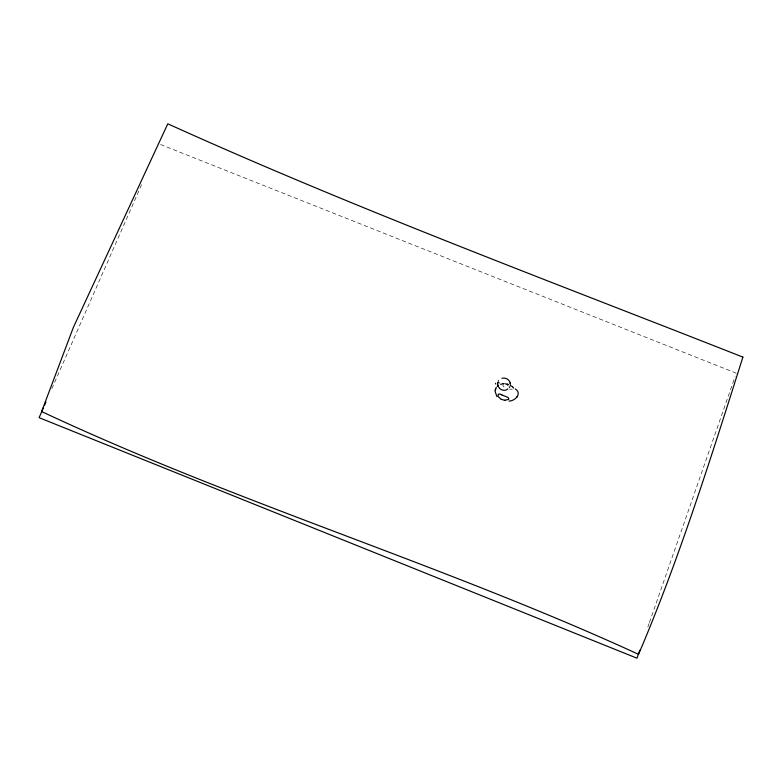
<?xml version="1.0" encoding="UTF-8"?>
<svg xmlns="http://www.w3.org/2000/svg" width="782" height="782" viewBox="0 0 782 782"><rect width="100%" height="100%" fill="white"/><g stroke="black" fill="none" stroke-linecap="round" stroke-linejoin="round"><path stroke-width="0.59" stroke-dasharray="3.91 2.93" d="M647.838 627.047L649.05 623.586M649.451 622.433L735.06 376.67M51.866 388.634L142.246 183.154M499.493 383.415L499.493 382.388M500.47 384.588L503.461 383.718L507.127 384.118M508.408 384.431L505.69 383.6L503.491 384.167L506.365 384.197L508.427 386.161M503.852 383.991C501.135 385.057 504.351 387.589 506.022 388.067M500.236 384.109L504.39 383.366L508.349 384.128M512.278 389.26L509.805 389.104A2.17 1.887 47.7 0 1 509.493 389.065M507.147 384.118L508.466 384.607M160.574 144.523L736.273 373.21"/><path stroke-width="1.17" d="M496.287 387.188L495.123 391.538L496.941 396.542M495.583 384.001L495.573 383.336M495.153 390.296L495.397 389.143M639.803 650.116L636.988 658.2L39.1 417.666L43.518 407.618M44.506 405.379L45.972 402.036M509.346 387.51L509.708 386.767M508.632 398.527L508.603 399.426M513.676 388.136L512.63 386.816M508.642 398.517L508.114 397.5L501.897 394.949M498.222 386.66L498.075 386.367A3.275 0.987 62.6 0 0 498.114 386.249M498.183 381.186L498.515 380.638M498.046 386.406L497.655 384.803L498.378 385.418M508.994 401.117C514.888 401.039 522.503 393.62 515.348 388.947M507.811 388.947C505.602 391.225 501.536 390.433 499.532 388.371M516.55 397.412L517.088 396.826M498.33 394.333L498.095 396.523L500.851 399.074M497.831 382.701L497.45 384.803M508.593 399.436L504.937 400.208M498.349 394.323L499.981 393.981L501.878 394.939M497.87 382.681L498.505 382.623M501.917 378.293C505.807 377.1 510.548 380.062 510.304 384.333M504.928 400.208L504.439 400.179A2.17 0.919 14.2 0 1 504.116 400.149L501.262 399.289M498.339 386.738L498.447 385.653M510.216 385.389L512.484 386.719M497.919 386.445L497.46 384.891M499.317 388.077L499.053 387.501M510.196 383.014L510.294 383.639M742.9 357.12C711.102 457.187 679.763 557.634 638.581 654.338C443.159 564.624 236.34 502.855 41.622 411.547L73.44 327.238L167.798 123.8C356.348 209.126 550.45 281.246 742.9 357.12"/></g></svg>
